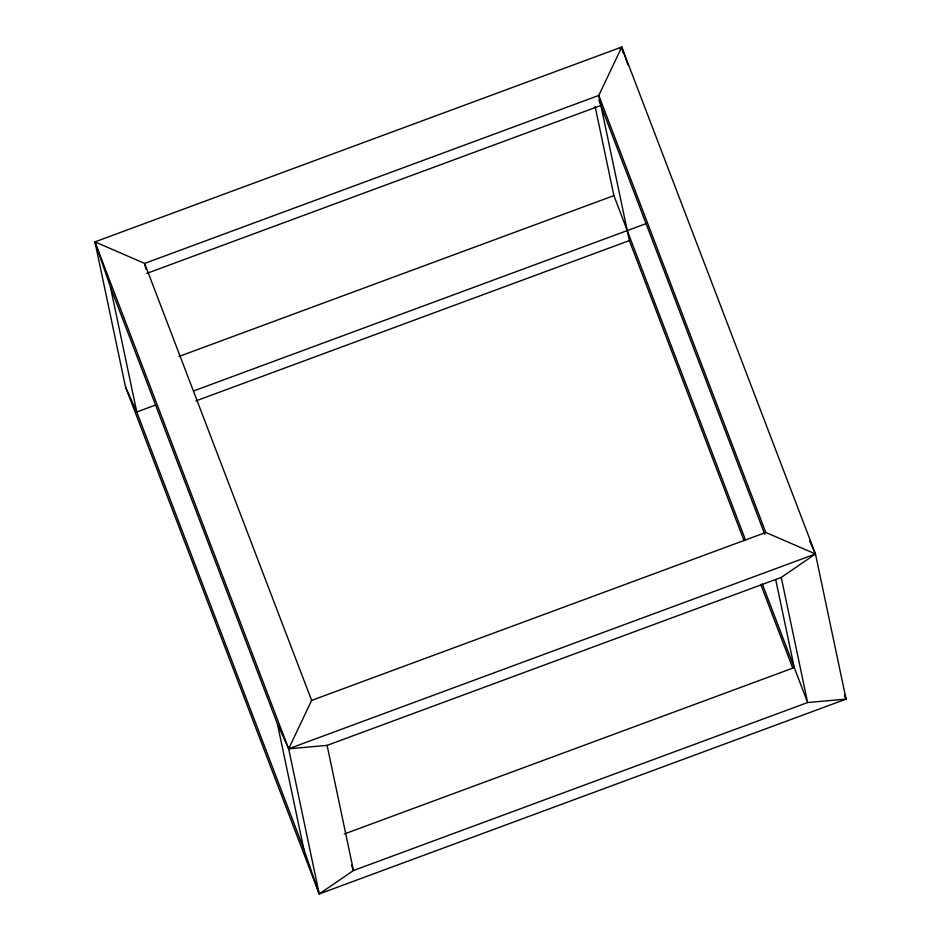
<?xml version="1.0" encoding="UTF-8"?>
<svg xmlns="http://www.w3.org/2000/svg" width="941" height="941" viewBox="0 0 941 941"><rect width="100%" height="100%" fill="white"/><g stroke="black" fill="none" stroke-linecap="round" stroke-linejoin="round"><path stroke-width="1.41" d="M195.857 400.925L629.364 240.59L598.794 95.441L144.632 263.409L94.935 241.884L110.403 286.852L277.407 723.852L288.664 748.801L327.103 745.378L781.253 577.421L815.471 553.967L765.786 532.453L311.624 700.41L288.664 748.801L319.246 893.95L846.065 699.116L815.471 553.967L621.754 47.05L94.935 241.884L125.529 387.033L319.246 893.95L353.475 870.507L807.625 702.539L846.065 699.116L844.653 695.023M619.39 48.661L621.754 47.05L627.847 64.764M146.737 273.408L600.899 105.451M179.002 356.451L613.897 195.622L595.112 106.451M155.618 405.006L136.774 411.982L125.529 387.033M193.74 390.903L646.102 223.617M344.241 834.02L794.263 667.581L775.772 579.856M809.554 540.84L815.471 553.967L288.664 748.801L94.935 241.884M844.489 695.011L846.065 699.116M765.786 532.453L598.782 95.453L621.754 47.05L622.966 52.802M598.841 100.064L764.751 534.241M613.897 195.61L745.566 540.181M762.328 584.02L807.625 702.539L781.253 577.421M629.364 240.578L744.013 540.605M760.775 584.432L792.71 668.004M311.636 700.41L144.632 263.398L145.831 269.126M351.416 865.12L353.475 870.507L327.103 745.378M319.246 893.95L303.778 848.982L136.774 411.982L110.403 286.852M277.407 723.852L303.778 848.982"/></g></svg>
